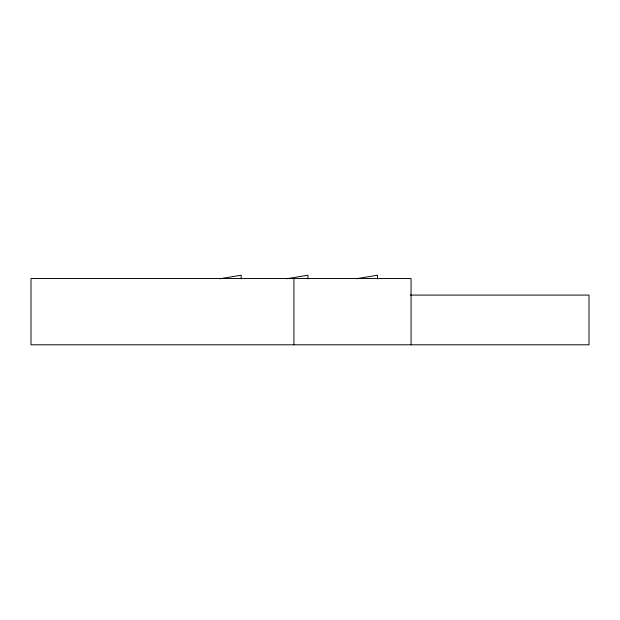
<?xml version="1.0" encoding="UTF-8"?>
<svg xmlns="http://www.w3.org/2000/svg" width="620" height="620" viewBox="0 0 620 620"><rect width="100%" height="100%" fill="white"/><g stroke="black" fill="none" stroke-linecap="round" stroke-linejoin="round"><path stroke-width="0.93" d="M219.992 278.737L241.165 275.21L241.165 278.938M286.765 278.737L307.931 275.21L307.931 278.938M356.345 278.737L377.518 275.21L377.518 278.938M410.378 295.089L589 295.089L589 344.79L31 344.79L31 278.519L411.06 278.519L411.06 344.79M293.926 278.519L293.926 344.79"/></g></svg>
